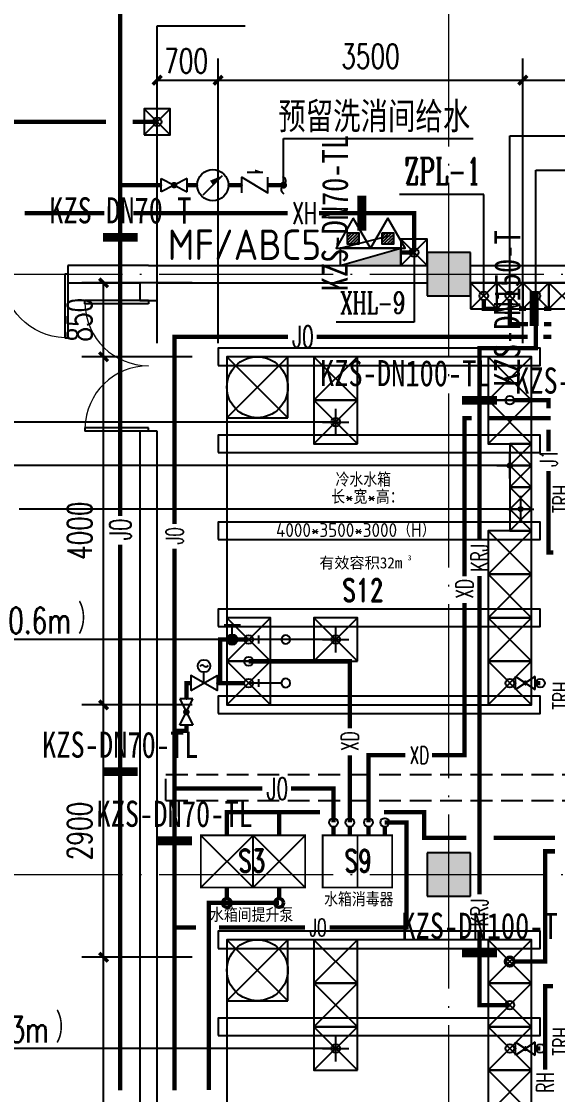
# Model space of a CAD drawing. Extents: x 1475400 to 1714963, y -629303 to -315532.
# Drawn here: x 1549449 to 1555606, y -396341 to -384009 of the extents above; entities that cross this region are included whole.
import ezdxf
from ezdxf.enums import TextEntityAlignment as Align

# ---------------------------------------------------------------- set-up
doc = ezdxf.new("R2010")
doc.units = 0
doc.header["$LTSCALE"] = 1000
doc.linetypes.add('__DASH', pattern=[0.35, 0.25, -0.1])
doc.linetypes.add('DOTE', pattern=[2.42, 2, -0.2, 0.02, -0.2])
for name, color, linetype in [('A-ANNO-IDEN-TEXT', 3, 'Continuous'), ('COLUMN', 255, 'Continuous'), ('DIM_太阳能热给水', 7, 'Continuous'), ('DIM_空气源热给水', 7, 'Continuous'), ('DOOR_FIRE', 4, 'Continuous'), ('EQUIP_市政自来水', 7, 'Continuous'), ('EVALVE_市政自来水', 7, 'Continuous'), ('P-ANNO-DIMS', 4, 'Continuous'), ('P-ANNO-IDEN', 3, 'Continuous'), ('P-ANNO-TXT', 211, 'Continuous'), ('P-DASH', 8, 'Continuous'), ('P-DOMW-IDEN', 61, 'Continuous'), ('P-DOMW-PIPE', 3, 'Continuous'), ('P-DOMW-VPIP', 3, 'Continuous'), ('P-FIRE-EQPM', 1, 'Continuous'), ('P-FIRE-IDEN', 1, 'Continuous'), ('P-HOWS-RIDE', 231, 'Continuous'), ('P-PROT-FIRH', 1, 'Continuous'), ('P-PROT-IDEN', 7, 'Continuous'), ('P-PROT-PIPE', 1, 'Continuous'), ('P-PROT-VPIP', 1, 'Continuous'), ('P-SPRN-IDEN', 4, 'Continuous'), ('P-SPRN-PIPE', 6, 'Continuous'), ('P-SPRN-VPIP', 161, 'Continuous'), ('P-WAST-VALV', 11, 'Continuous'), ('P-WAST-VPIP', 11, 'Continuous'), ('P-WTAN', 7, 'Continuous'), ('PIPE-太阳能热给水', 4, 'Continuous'), ('PIPE-市政自来水', 87, 'Continuous'), ('PIPE-消毒', 7, 'Continuous'), ('PIPE-空气源热给水', 133, 'Continuous'), ('PUB_HATCH', 8, 'Continuous'), ('TEXT_太阳能热回水', 7, 'Continuous'), ('TEXT_市政自来水', 7, 'Continuous'), ('TEXT_消毒', 7, 'Continuous'), ('TEXT_空气源热给水', 7, 'Continuous'), ('VALVE_市政自来水', 7, 'Continuous'), ('VPIPE-太阳能热给水', 7, 'Continuous'), ('VPIPE-市政自来水', 7, 'Continuous'), ('VPIPE-空气源热给水', 7, 'Continuous'), ('W-DIM', 4, 'Continuous'), ('WALL', 2, 'Continuous'), ('WP_P_LG', 2, 'Continuous'), ('建筑底图', 7, 'Continuous'), ('抗震支吊架', 2, 'Continuous')]:
    doc.layers.add(name, color=color, linetype=linetype)
for name, color, linetype, lineweight in [('DOTE', 8, 'DOTE', 9), ('P-HOWS-PIPE', 5, 'Continuous', 50), ('P-HOWS-RPIP', 6, 'Continuous', 50), ('P-WAST-PIPE', 11, 'Continuous', 50)]:
    doc.layers.add(name, color=color, linetype=linetype, lineweight=lineweight)
doc.layers.add('定位矩形', color=6, linetype='Continuous', plot=False)
doc.styles.add('_TCH_DIM', font='SIMPLEX', dxfattribs={"bigfont": 'GBCBIG'})
doc.styles.add('_TWT_PIPETEXT', font='SIMPLEX', dxfattribs={"width": 0.8, "height": 2.5, "bigfont": 'HZTXT'})
doc.styles.add('_TWT_SERIAL', font='COMPLEX', dxfattribs={"width": 0.8, "height": 3, "bigfont": 'HZTXT'})
doc.styles.add('A_DIM_T3', font='SIMPLEX', dxfattribs={"width": 0.7, "bigfont": 'HZ'})
doc.styles.add('HT', font='')
doc.styles.add('HZ(TK)', font='geniso.shx', dxfattribs={"width": 0.9, "bigfont": 'hztxt.shx'})
doc.styles.add('hz2', font='romand', dxfattribs={"width": 0.7, "bigfont": 'hztxt'})
doc.styles.add('kzcad', font='', dxfattribs={"width": 0.8})
doc.styles.get("Standard").update_dxf_attribs({"font": 'geniso.shx', "bigfont": 'hztxt.shx'})
doc.styles.add('黑体', font='')
doc.styles.get('HT').set_extended_font_data('SimHei')
doc.styles.get('kzcad').set_extended_font_data('SimSun')
doc.styles.get('黑体').set_extended_font_data('SimHei')
doc.dimstyles.new('_TWT_ARCH&&100', dxfattribs={"dimtxt": 280, "dimasz": 100, "dimexe": 250, "dimexo": 300, "dimgap": 135, "dimtad": 1, "dimdec": 0, "dimzin": 0, "dimdsep": 46, "dimtxsty": 'A_DIM_T3', "dimblk": 'ARCHTICK', "dimcen": 0.09, "dimclrt": 7, "dimazin": 2, "dimtfac": 1, "dimtdec": 0, "dimtix": 1, "dimtmove": 2, "dimatfit": 3, "dimfxl": 1, "dimtolj": 1, "dimtzin": 0, "dimarcsym": 0})

# ---------------------------------------------------------------- blocks, each defined once
blk = doc.blocks.new('$DorLib2D$00000002')
for p, q in [((-0.5, 0), (-0.5, 0.4875)), ((-0.475, 0.4875), (-0.5, 0.4875)), ((-0.475, 0), (-0.475, 0.4875)), ((0.475, 0), (0.475, 0.4875)), ((0.475, 0.4875), (0.5, 0.4875)), ((0.5, 0), (0.5, 0.4875)), ((-0.5, 0), (-0.475, 0)), ((0.5, 0), (0.475, 0))]:
    blk.add_line(p, q)
at = {"lineweight": 13}
for centre, start, end in [((-0.4875, 0), 0, 88.53072), ((0.4875, 0), 91.46928, 180)]:
    blk.add_arc(centre, 0.4875, start, end, dxfattribs=at)
blk = doc.blocks.new('sadsdfc')
at = {"layer": 'PUB_HATCH'}
for points in [[(893013.1, -304964.6), (893013.1, -304464.6), (892513.1, -304464.6), (892513.1, -304964.6)], [(893013.1, -311864.6), (893013.1, -311364.6), (892513.1, -311364.6), (892513.1, -311864.6)]]:
    blk.add_hatch(color=256, dxfattribs=at).paths.add_polyline_path(points)
at = {"layer": 'COLUMN'}
for p, q in [((893013.1, -304464.6), (892513.1, -304464.6)), ((892513.1, -304464.6), (892513.1, -304964.6)), ((893013.1, -304964.6), (893013.1, -304464.6)), ((892513.1, -304964.6), (893013.1, -304964.6)), ((893013.1, -311364.6), (892513.1, -311364.6)), ((892513.1, -311364.6), (892513.1, -311864.6)), ((893013.1, -311864.6), (893013.1, -311364.6)), ((892513.1, -311864.6), (893013.1, -311864.6))]:
    blk.add_line(p, q, dxfattribs=at)
at = {"layer": 'DOTE'}
for p, q in [((892763.1, -322606.2), (892763.1, -276588.1)), ((857973.7, -304714.6), (908177.1, -304714.6)), ((857973.7, -311614.6), (908177.1, -311614.6))]:
    blk.add_line(p, q, dxfattribs=at)
at = {"layer": 'WALL'}
for p, q in [((889313.1, -304614.6), (888387.8, -304614.6)), ((888387.8, -304614.6), (888387.8, -304814.6)), ((889313.1, -304614.6), (892513.1, -304614.6)), ((893013.1, -304614.6), (897563.1, -304614.6)), ((888387.8, -304814.6), (889213.1, -304814.6)), ((889213.1, -304814.6), (889213.1, -305017.9)), ((889413.1, -304814.6), (892513.1, -304814.6)), ((889413.1, -305017.9), (889413.1, -304814.6)), ((893013.1, -304814.6), (897663.1, -304814.6)), ((889213.1, -305017.9), (889413.1, -305017.9)), ((889413.1, -306517.9), (889213.1, -306517.9)), ((889213.1, -306517.9), (889213.1, -318414.6)), ((889413.1, -318414.6), (889413.1, -306517.9))]:
    blk.add_line(p, q, dxfattribs=at)
at = {"layer": 'DOOR_FIRE', "yscale": 1500, "zscale": 200}
for p, xscale, rotation in [((887637.8, -304714.6), -1500, 180), ((889313.1, -305767.9), 1500, 90)]:
    blk.add_blockref('$DorLib2D$00000002', p, dxfattribs=dict(at, xscale=xscale, rotation=rotation))
blk = doc.blocks.new('sdfdsv')
for p, q in [((1043359, -393487), (1043359, -393862)), ((1043314, -393746), (1043404, -393746))]:
    blk.add_line(p, q)
blk.add_circle((1043359, -393436), 50.8)
blk = doc.blocks.new('$TWTSYS$00000508')
for p, q in [((-0.5, 0.5), (0.324, 1.224)), ((-0.5, 0.5), (-0.5, -0.5)), ((-0.5, -0.5), (0.5, 0.5)), ((0.5, 0.5), (-0.5, 0.5)), ((0.5, -0.5), (0.5, 0.5)), ((-0.5, -0.5), (0.5, -0.5))]:
    blk.add_line(p, q)
blk.add_solid([(0.5, -0.5), (0.5, 0.5), (-0.5, -0.5)])
blk = doc.blocks.new('$VALVE$00000333')
for p, q in [((125, 62.5), (-125, -62.5)), ((-125, 62.5), (125, -62.5)), ((-125, -62.5), (-125, 62.5)), ((125, -62.5), (125, 62.5))]:
    blk.add_line(p, q)
at = {"const_width": 31.25}
blk.add_lwpolyline([(-15.625, 0, 1), (15.625, 0, 1)], format="xyb", close=True, dxfattribs=at)
for p in [(-125, 0), (125, 0)]:
    blk.add_point(p)
blk = doc.blocks.new('_ArchTick')
at = {"color": 0, "linetype": 'ByBlock', "const_width": 0.4}
blk.add_lwpolyline([(-0.5, -0.5), (0.5, 0.5)], dxfattribs=at)
blk = doc.blocks.new('*D352')
at = {"layer": 'Defpoints', "color": 0, "transparency": 16777216}
for p in [(1551708, -384684), (1551008, -388006), (1551708, -388006)]:
    blk.add_point(p, dxfattribs=at)
at = {"layer": 'P-ANNO-DIMS', "color": 0, "lineweight": -2, "transparency": 16777216}
for p, q in [((1551008, -387706), (1551008, -384434)), ((1551708, -387706), (1551708, -384434)), ((1551008, -384684), (1551708, -384684))]:
    blk.add_line(p, q, dxfattribs=at)
at = {"layer": 'P-ANNO-DIMS', "color": 0, "lineweight": -2, "transparency": 16777216, "xscale": 100, "yscale": 100, "zscale": 100, "rotation": 180}
blk.add_blockref('_ArchTick', (1551008, -384684), dxfattribs=at)
at = {"layer": 'P-ANNO-DIMS', "color": 0, "lineweight": -2, "transparency": 16777216, "xscale": 100, "yscale": 100, "zscale": 100}
blk.add_blockref('_ArchTick', (1551708, -384684), dxfattribs=at)
at = {"layer": 'P-ANNO-DIMS', "color": 7, "transparency": 16777216, "insert": (1551340, -384462), "char_height": 280, "attachment_point": 5, "style": 'A_DIM_T3'}
blk.add_mtext('\\A1;700', dxfattribs=at)
blk = doc.blocks.new('*D353')
at = {"layer": 'Defpoints', "color": 0, "transparency": 16777216}
for p in [(1555208, -384684), (1551708, -388006), (1555208, -388006)]:
    blk.add_point(p, dxfattribs=at)
at = {"layer": 'P-ANNO-DIMS', "color": 0, "lineweight": -2, "transparency": 16777216}
for p, q in [((1551708, -387706), (1551708, -384434)), ((1555208, -387706), (1555208, -384434)), ((1551708, -384684), (1555208, -384684))]:
    blk.add_line(p, q, dxfattribs=at)
at = {"layer": 'P-ANNO-DIMS', "color": 0, "lineweight": -2, "transparency": 16777216, "xscale": 100, "yscale": 100, "zscale": 100, "rotation": 180}
blk.add_blockref('_ArchTick', (1551708, -384684), dxfattribs=at)
at = {"layer": 'P-ANNO-DIMS', "color": 0, "lineweight": -2, "transparency": 16777216, "xscale": 100, "yscale": 100, "zscale": 100}
blk.add_blockref('_ArchTick', (1555208, -384684), dxfattribs=at)
at = {"layer": 'P-ANNO-DIMS', "color": 7, "transparency": 16777216, "insert": (1553458, -384409), "char_height": 280, "attachment_point": 5, "style": 'A_DIM_T3'}
blk.add_mtext('\\A1;3500', dxfattribs=at)
blk = doc.blocks.new('*D354')
at = {"layer": 'Defpoints', "color": 0, "transparency": 16777216}
for p in [(1557158, -384684), (1555208, -388006), (1557158, -388006)]:
    blk.add_point(p, dxfattribs=at)
at = {"layer": 'P-ANNO-DIMS', "color": 0, "lineweight": -2, "transparency": 16777216}
for p, q in [((1555208, -387706), (1555208, -384434)), ((1557158, -387706), (1557158, -384434)), ((1555208, -384684), (1557158, -384684))]:
    blk.add_line(p, q, dxfattribs=at)
at = {"layer": 'P-ANNO-DIMS', "color": 0, "lineweight": -2, "transparency": 16777216, "xscale": 100, "yscale": 100, "zscale": 100, "rotation": 180}
blk.add_blockref('_ArchTick', (1555208, -384684), dxfattribs=at)
at = {"layer": 'P-ANNO-DIMS', "color": 0, "lineweight": -2, "transparency": 16777216, "xscale": 100, "yscale": 100, "zscale": 100}
blk.add_blockref('_ArchTick', (1557158, -384684), dxfattribs=at)
at = {"layer": 'P-ANNO-DIMS', "color": 7, "transparency": 16777216, "insert": (1556183, -384409), "char_height": 280, "attachment_point": 5, "style": 'A_DIM_T3'}
blk.add_mtext('\\A1;1950', dxfattribs=at)
blk = doc.blocks.new('*D357')
at = {"layer": 'Defpoints', "color": 0, "transparency": 16777216}
for p in [(1550392, -387012), (1551708, -387012), (1551708, -387862)]:
    blk.add_point(p, dxfattribs=at)
at = {"layer": 'P-ANNO-DIMS', "color": 0, "lineweight": -2, "transparency": 16777216}
for p, q in [((1551408, -387012), (1550142, -387012)), ((1550392, -387862), (1550392, -387012)), ((1551408, -387862), (1550142, -387862))]:
    blk.add_line(p, q, dxfattribs=at)
at = {"layer": 'P-ANNO-DIMS', "color": 0, "lineweight": -2, "transparency": 16777216, "xscale": 100, "yscale": 100, "zscale": 100}
for p, rotation in [((1550392, -387012), 90), ((1550392, -387862), 270)]:
    blk.add_blockref('_ArchTick', p, dxfattribs=dict(at, rotation=rotation))
at = {"layer": 'P-ANNO-DIMS', "color": 7, "transparency": 16777216, "insert": (1550117, -387437), "char_height": 280, "attachment_point": 5, "rotation": 90, "style": 'A_DIM_T3'}
blk.add_mtext('\\A1;850', dxfattribs=at)
blk = doc.blocks.new('*D358')
at = {"layer": 'Defpoints', "color": 0, "transparency": 16777216}
for p in [(1550392, -387862), (1551708, -387862), (1551708, -391862)]:
    blk.add_point(p, dxfattribs=at)
at = {"layer": 'P-ANNO-DIMS', "color": 0, "lineweight": -2, "transparency": 16777216}
for p, q in [((1551408, -387862), (1550142, -387862)), ((1550392, -391862), (1550392, -387862)), ((1551408, -391862), (1550142, -391862))]:
    blk.add_line(p, q, dxfattribs=at)
at = {"layer": 'P-ANNO-DIMS', "color": 0, "lineweight": -2, "transparency": 16777216, "xscale": 100, "yscale": 100, "zscale": 100}
for p, rotation in [((1550392, -387862), 90), ((1550392, -391862), 270)]:
    blk.add_blockref('_ArchTick', p, dxfattribs=dict(at, rotation=rotation))
at = {"layer": 'P-ANNO-DIMS', "color": 7, "transparency": 16777216, "insert": (1550117, -389862), "char_height": 280, "attachment_point": 5, "rotation": 90, "style": 'A_DIM_T3'}
blk.add_mtext('\\A1;4000', dxfattribs=at)
blk = doc.blocks.new('*D359')
at = {"layer": 'Defpoints', "color": 0, "transparency": 16777216}
for p in [(1550392, -391862), (1551708, -391862), (1551708, -394762)]:
    blk.add_point(p, dxfattribs=at)
at = {"layer": 'P-ANNO-DIMS', "color": 0, "lineweight": -2, "transparency": 16777216}
for p, q in [((1551408, -391862), (1550142, -391862)), ((1550392, -394762), (1550392, -391862)), ((1551408, -394762), (1550142, -394762))]:
    blk.add_line(p, q, dxfattribs=at)
at = {"layer": 'P-ANNO-DIMS', "color": 0, "lineweight": -2, "transparency": 16777216, "xscale": 100, "yscale": 100, "zscale": 100}
for p, rotation in [((1550392, -391862), 90), ((1550392, -394762), 270)]:
    blk.add_blockref('_ArchTick', p, dxfattribs=dict(at, rotation=rotation))
at = {"layer": 'P-ANNO-DIMS', "color": 7, "transparency": 16777216, "insert": (1550117, -393312), "char_height": 280, "attachment_point": 5, "rotation": 90, "style": 'A_DIM_T3'}
blk.add_mtext('\\A1;2900', dxfattribs=at)
blk = doc.blocks.new('*D360')
at = {"layer": 'Defpoints', "color": 0, "transparency": 16777216}
for p in [(1550392, -394762), (1551708, -394762), (1551708, -398762)]:
    blk.add_point(p, dxfattribs=at)
at = {"layer": 'P-ANNO-DIMS', "color": 0, "lineweight": -2, "transparency": 16777216}
for p, q in [((1551408, -394762), (1550142, -394762)), ((1550392, -398762), (1550392, -394762)), ((1551408, -398762), (1550142, -398762))]:
    blk.add_line(p, q, dxfattribs=at)
at = {"layer": 'P-ANNO-DIMS', "color": 0, "lineweight": -2, "transparency": 16777216, "xscale": 100, "yscale": 100, "zscale": 100}
for p, rotation in [((1550392, -394762), 90), ((1550392, -398762), 270)]:
    blk.add_blockref('_ArchTick', p, dxfattribs=dict(at, rotation=rotation))
at = {"layer": 'P-ANNO-DIMS', "color": 7, "transparency": 16777216, "insert": (1550117, -396762), "char_height": 280, "attachment_point": 5, "rotation": 90, "style": 'A_DIM_T3'}
blk.add_mtext('\\A1;4000', dxfattribs=at)
blk = doc.blocks.new('$VALVE$00000742')
blk.add_line((-93, -93), (93, 93))
blk.add_lwpolyline([(93, 93, 0, 50, 0), (-13, 22, 50, 50, 0)], format="xyseb")
blk.add_circle((0, 0), 150)
for p in [(-150, 0), (150, 0)]:
    blk.add_point(p)
blk = doc.blocks.new('$VALVE$00000315')
blk.add_line((-75, 125), (75, 125))
blk.add_lwpolyline([(-125, -75), (-125, 75), (125, -75), (125, 75)])
for p in [(-125, 0), (125, 0)]:
    blk.add_point(p)
blk.add_solid([(0, 125), (0, 150), (75, 125)])
blk = doc.blocks.new('$TwtSys$00000132')
at = {"elevation": 0}
blk.add_lwpolyline([(7, -101, -0.575183), (0, 0, 0.604745), (-11, 101, 16.924828)], format="xyb", dxfattribs=at)
blk = doc.blocks.new('$EVALVE$00000021')
blk.add_line((0, 0), (0, 104))
blk.add_lwpolyline([(-125, -72), (125, 72), (125, -72), (-125, 72)], close=True)
blk.add_circle((0, 164), 60.1)
blk.add_spline([(-37, 162), (-17, 174), (3, 163), (21, 155), (42, 167)], degree=3)
for p in [(-125, 0), (125, 0)]:
    blk.add_point(p)
blk = doc.blocks.new('$VALVE$00000497')
for p, q in [((78, 138), (-78, 138)), ((0, 50), (0, 138))]:
    blk.add_line(p, q)
at = {"const_width": 49.6}
blk.add_lwpolyline([(25, 0, 1), (-25, 0, 1)], format="xyb", close=True, dxfattribs=at)
blk.add_circle((0, 0), 50)
blk = doc.blocks.new('$TwtSys$00000546')
h = blk.add_hatch()
h.set_pattern_fill('ANSI31', color=256, scale=200, style=0)
h.set_pattern_definition([(45, (-38543.802, -6670.83), (-17.67767, 17.67767), [])])
h.paths.add_polyline_path([(-65, 174), (65, 174), (65, 44), (-65, 44)])
for points in [[(0, 344), (-198, 0), (198, 0)], [(-65, 174), (65, 174), (65, 44), (-65, 44)]]:
    blk.add_lwpolyline(points, close=True)

msp = doc.modelspace()

# ---------------------------------------------------------------- hatches: boundary and pattern name
at = {"layer": 'P-DOMW-PIPE'}
for points in [[(1555504.3, -388362.2), (1555504.3, -388337.2), (1555529.3, -388337.2)], [(1555504.3, -388362.2), (1555529.3, -388362.2), (1555529.3, -388337.2)], [(1555504.3, -390112.2), (1555504.3, -390137.2), (1555479.3, -390137.2)], [(1555504.3, -390112.2), (1555479.3, -390112.2), (1555479.3, -390137.2)]]:
    msp.add_hatch(color=256, dxfattribs=at).paths.add_polyline_path(points)
at = {"layer": 'P-HOWS-PIPE'}
for points in [[(1551808.3, -393097.3), (1551783.3, -393097.3), (1551783.3, -393072.3)], [(1551808.3, -393097.3), (1551808.3, -393072.3), (1551783.3, -393072.3)], [(1554075.6, -393097.3), (1554100.6, -393097.3), (1554100.6, -393072.3)], [(1554075.6, -393097.3), (1554075.6, -393072.3), (1554100.6, -393072.3)], [(1554075.6, -393390.4), (1554075.6, -393415.4), (1554050.6, -393415.4)], [(1554075.6, -393390.4), (1554050.6, -393390.4), (1554050.6, -393415.4)], [(1555464.2, -393545.8), (1555439.2, -393545.8), (1555439.2, -393520.8)], [(1555464.2, -393545.8), (1555464.2, -393520.8), (1555439.2, -393520.8)], [(1551601.4, -394139.2), (1551576.4, -394139.2), (1551576.4, -394114.2)], [(1551601.4, -394139.2), (1551601.4, -394114.2), (1551576.4, -394114.2)], [(1555464.2, -394812.2), (1555464.2, -394837.2), (1555489.2, -394837.2)], [(1555464.2, -394812.2), (1555489.2, -394812.2), (1555489.2, -394837.2)]]:
    msp.add_hatch(color=256, dxfattribs=at).paths.add_polyline_path(points)
at = {"layer": 'P-HOWS-RPIP'}
for points in [[(1555464.2, -395093.8), (1555439.2, -395093.8), (1555439.2, -395068.8)], [(1555464.2, -395093.8), (1555464.2, -395068.8), (1555439.2, -395068.8)]]:
    msp.add_hatch(color=256, dxfattribs=at).paths.add_polyline_path(points)
at = {"layer": 'P-PROT-PIPE'}
for points in [[(1553958.3, -386212.2), (1553983.3, -386212.2), (1553983.3, -386187.2)], [(1553958.3, -386212.2), (1553958.3, -386187.2), (1553983.3, -386187.2)]]:
    msp.add_hatch(color=256, dxfattribs=at).paths.add_polyline_path(points)
at = {"layer": 'P-SPRN-PIPE'}
for points in [[(1554758.3, -387312.2), (1554733.3, -387312.2), (1554733.3, -387337.2)], [(1554758.3, -387312.2), (1554758.3, -387337.2), (1554733.3, -387337.2)]]:
    msp.add_hatch(color=256, dxfattribs=at).paths.add_polyline_path(points)
at = {"layer": 'PIPE-太阳能热给水'}
for points in [[(1555058.3, -387488.6), (1555033.3, -387488.6), (1555033.3, -387513.6)], [(1555058.3, -387488.6), (1555058.3, -387513.6), (1555033.3, -387513.6)]]:
    msp.add_hatch(color=256, dxfattribs=at).paths.add_polyline_path(points)
at = {"layer": 'PIPE-市政自来水'}
for points in [[(1551208.3, -387632.4), (1551183.3, -387632.4), (1551183.3, -387607.4)], [(1551208.3, -387632.4), (1551208.3, -387607.4), (1551183.3, -387607.4)], [(1551730.2, -391112.2), (1551730.2, -391087.2), (1551705.2, -391087.2)], [(1551730.2, -391112.2), (1551705.2, -391112.2), (1551705.2, -391087.2)], [(1551342.8, -391612.2), (1551317.8, -391612.2), (1551317.8, -391587.2)], [(1551342.8, -391612.2), (1551342.8, -391587.2), (1551317.8, -391587.2)], [(1551342.8, -392159.8), (1551367.8, -392159.8), (1551367.8, -392184.8)], [(1551342.8, -392159.8), (1551342.8, -392184.8), (1551367.8, -392184.8)], [(1553033.4, -392825), (1553058.4, -392825), (1553058.4, -392800)], [(1553033.4, -392825), (1553033.4, -392800), (1553058.4, -392800)], [(1553870, -393212.9), (1553870, -393187.9), (1553895, -393187.9)], [(1553870, -393212.9), (1553895, -393212.9), (1553895, -393187.9)], [(1553870, -394421.5), (1553895, -394421.5), (1553895, -394446.5)], [(1553870, -394421.5), (1553870, -394446.5), (1553895, -394446.5)]]:
    msp.add_hatch(color=256, dxfattribs=at).paths.add_polyline_path(points)
at = {"layer": 'PIPE-消毒'}
for points in [[(1554538.5, -388567.2), (1554513.5, -388567.2), (1554513.5, -388542.2)], [(1554538.5, -388567.2), (1554538.5, -388542.2), (1554513.5, -388542.2)], [(1553221.2, -391362.2), (1553246.2, -391362.2), (1553246.2, -391337.2)], [(1553221.2, -391362.2), (1553221.2, -391337.2), (1553246.2, -391337.2)], [(1553433.4, -392441.1), (1553408.4, -392441.1), (1553408.4, -392416.1)], [(1553433.4, -392441.1), (1553433.4, -392416.1), (1553408.4, -392416.1)], [(1554538.5, -392441.1), (1554538.5, -392466.1), (1554563.5, -392466.1)], [(1554538.5, -392441.1), (1554563.5, -392441.1), (1554563.5, -392466.1)]]:
    msp.add_hatch(color=256, dxfattribs=at).paths.add_polyline_path(points)
at = {"layer": 'PIPE-空气源热给水'}
for points in [[(1554710.6, -387762.2), (1554710.6, -387737.2), (1554685.6, -387737.2)], [(1554710.6, -387762.2), (1554685.6, -387762.2), (1554685.6, -387737.2)], [(1555358.3, -387762.2), (1555383.3, -387762.2), (1555383.3, -387787.2)], [(1555358.3, -387762.2), (1555358.3, -387787.2), (1555383.3, -387787.2)], [(1554710.6, -395312.2), (1554685.6, -395312.2), (1554685.6, -395337.2)], [(1554710.6, -395312.2), (1554710.6, -395337.2), (1554685.6, -395337.2)]]:
    msp.add_hatch(color=256, dxfattribs=at).paths.add_polyline_path(points)

# ---------------------------------------------------------------- linework, layer by layer
at = {"color": 4, "linetype": '__DASH'}
for p, q in [((1551108.3, -392662.2), (1555917.2, -392662.2)), ((1551108.3, -392962.2), (1551108.3, -392662.2)), ((1551108.3, -392962.2), (1555908.3, -392962.2))]:
    msp.add_line(p, q, dxfattribs=at)
at = {"layer": 'A-ANNO-IDEN-TEXT', "color": 3}
for p, q in [((1553058.3, -388762.2), (1553058.3, -388462.2)), ((1549834.9, -388612.2), (1544404.5, -388612.2)), ((1553058.3, -388612.2), (1549834.9, -388612.2)), ((1552908.3, -388612.2), (1553208.3, -388612.2)), ((1555058.4, -389262.2), (1555058.4, -388962.2)), ((1549885.3, -389112.2), (1547070.2, -389112.2)), ((1555058.4, -389112.2), (1549885.3, -389112.2)), ((1554908.4, -389112.2), (1555208.4, -389112.2)), ((1555183.6, -389762.2), (1555183.6, -389462.2)), ((1555183.6, -389612.2), (1549420.9, -389612.2)), ((1555033.6, -389612.2), (1555333.6, -389612.2)), ((1553058.3, -391262.2), (1553058.3, -390962.2)), ((1549796.6, -391112.2), (1548242.6, -391112.2)), ((1553058.3, -391112.2), (1549796.6, -391112.2)), ((1552908.3, -391112.2), (1553208.3, -391112.2)), ((1553058.3, -395962.2), (1553058.3, -395662.2)), ((1550151.7, -395812.2), (1547987.5, -395812.2)), ((1553058.3, -395812.2), (1550151.7, -395812.2)), ((1552908.3, -395812.2), (1553208.3, -395812.2))]:
    msp.add_line(p, q, dxfattribs=at)
at = {"layer": 'DIM_太阳能热给水'}
for p, q in [((1555058.3, -387162.2), (1555058.3, -385324.8)), ((1555058.3, -385324.8), (1556910.9, -385324.8))]:
    msp.add_line(p, q, dxfattribs=at)
at = {"layer": 'DIM_空气源热给水'}
for p, q in [((1555358.3, -387162.2), (1555358.3, -385717.1)), ((1555358.3, -385717.1), (1556910.9, -385717.1))]:
    msp.add_line(p, q, dxfattribs=at)
at = {"layer": 'P-ANNO-IDEN'}
for p, q in [((1552459.7, -385889.9), (1552459.7, -385352.3)), ((1552459.7, -385352.3), (1554638.9, -385352.3))]:
    msp.add_line(p, q, dxfattribs=at)
at = {"layer": 'P-ANNO-IDEN', "const_width": 40}
msp.add_lwpolyline([(1552459.7, -385909.9, 1), (1552459.7, -385869.9, 1)], format="xyb", close=True, dxfattribs=at)
at = {"layer": 'P-DASH'}
for points in [[(1551708.3, -387962.2), (1555408.3, -387962.2), (1555408.3, -387762.2), (1551708.3, -387762.2)], [(1551708.3, -388962.2), (1555408.3, -388962.2), (1555408.3, -388762.2), (1551708.3, -388762.2)], [(1551708.3, -389962.2), (1555408.3, -389962.2), (1555408.3, -389762.2), (1551708.3, -389762.2)], [(1551708.3, -390962.2), (1555408.3, -390962.2), (1555408.3, -390762.2), (1551708.3, -390762.2)], [(1551708.3, -391962.2), (1555408.3, -391962.2), (1555408.3, -391762.2), (1551708.3, -391762.2)], [(1551708.3, -394662.2), (1555408.3, -394662.2), (1555408.3, -394462.2), (1551708.3, -394462.2)], [(1551708.3, -395662.2), (1555408.3, -395662.2), (1555408.3, -395462.2), (1551708.3, -395462.2)]]:
    msp.add_lwpolyline(points, close=True, dxfattribs=at)
at = {"layer": 'P-DOMW-PIPE', "const_width": 50}
for points in [[(1555108.3, -388362.2), (1555504.3, -388362.2)], [(1555504.3, -388362.2), (1555504.3, -388454.5)], [(1555504.3, -388699.7), (1555504.3, -388948.5)], [(1555504.3, -389176.5), (1555504.3, -390112.2)], [(1555504.3, -390112.2), (1555560, -390112.2)]]:
    msp.add_lwpolyline(points, dxfattribs=at)
at = {"layer": 'P-DOMW-VPIP'}
msp.add_circle((1555058.3, -388362.2), 50, dxfattribs=at)
at = {"layer": 'P-DOMW-VPIP', "color": 0}
for centre, radius in [((1553058.3, -388612.2), 50), ((1555058.4, -389112.2), 25), ((1555183.6, -389612.2), 25), ((1553058.3, -391112.2), 50), ((1553058.3, -395812.2), 50)]:
    msp.add_circle(centre, radius, dxfattribs=at)
at = {"layer": 'P-HOWS-PIPE', "const_width": 50}
for points in [[(1551808.3, -393362.1), (1551808.3, -393097.3)], [(1552876.6, -393097.3), (1551808.3, -393097.3)], [(1552408.3, -393362.1), (1552408.3, -393097.3)], [(1554075.6, -393097.3), (1553612.8, -393097.3)], [(1554075.6, -393390.4), (1554075.6, -393097.3)], [(1554075.6, -393390.4), (1554558.3, -393390.4)], [(1554873.5, -393390.4), (1555575.4, -393390.4)], [(1555464.2, -394812.2), (1555464.2, -393545.8)], [(1555464.2, -393545.8), (1555575.4, -393545.8)], [(1551808.3, -393962.1), (1551808.3, -394089.2)], [(1552408.3, -393962.1), (1552408.3, -394089.2)], [(1551601.4, -396288.4), (1551601.4, -394139.2)], [(1552408.3, -394139.2), (1551601.4, -394139.2)], [(1555108.3, -394812.2), (1555464.2, -394812.2)]]:
    msp.add_lwpolyline(points, dxfattribs=at)
at = {"layer": 'P-HOWS-PIPE'}
for centre in [(1551808.3, -394139.2), (1552408.3, -394139.2), (1555058.3, -394812.2)]:
    msp.add_circle(centre, 50, dxfattribs=at)
at = {"layer": 'P-HOWS-RPIP', "const_width": 50}
for points in [[(1555464.2, -396056.3), (1555464.2, -395093.8)], [(1555553.9, -395093.8), (1555464.2, -395093.8)]]:
    msp.add_lwpolyline(points, dxfattribs=at)
at = {"layer": 'P-PROT-IDEN', "linetype": 'ByBlock'}
for p, q in [((1551008.3, -385162.2, -3800), (1551008.3, -384058.7, -3800)), ((1551008.3, -384058.7, -3800), (1552017.8, -384058.7, -3800)), ((1553958.3, -386662.2, -3000), (1553958.3, -387465.9, -3000)), ((1553958.3, -387465.9, -3000), (1553061.8, -387465.9, -3000))]:
    msp.add_line(p, q, dxfattribs=at)
at = {"layer": 'P-PROT-PIPE', "const_width": 50}
for points in [[(1550419.5, -385162.2), (1546908.3, -385162.2)], [(1551008.3, -385162.2), (1550726.2, -385162.2)], [(1550398.7, -386212.2), (1549485.3, -386212.2)], [(1552505.8, -386212.2), (1550733.1, -386212.2)], [(1553958.3, -386212.2), (1552864.8, -386212.2)], [(1553958.3, -386662.2), (1553958.3, -386212.2)], [(1553958.3, -386662.2), (1553808.3, -386662.2)]]:
    msp.add_lwpolyline(points, dxfattribs=at)
at = {"layer": 'P-PROT-VPIP'}
for centre in [(1551008.3, -385162.2), (1553958.3, -386662.2)]:
    msp.add_circle(centre, 50, dxfattribs=at)
at = {"layer": 'P-SPRN-IDEN'}
for p, q in [((1554758.3, -385997.8), (1553792.2, -385997.8)), ((1554758.3, -387162.2), (1554758.3, -385997.8))]:
    msp.add_line(p, q, dxfattribs=at)
at = {"layer": 'P-SPRN-PIPE', "const_width": 50}
for points in [[(1554758.3, -387212.2), (1554758.3, -387312.2)], [(1554758.3, -387312.2), (1554940, -387312.2)], [(1555162.1, -387312.2), (1555243.5, -387312.2)], [(1555450.8, -387312.2), (1555533.3, -387312.2)]]:
    msp.add_lwpolyline(points, dxfattribs=at)
at = {"layer": 'P-SPRN-VPIP'}
msp.add_circle((1554758.3, -387162.2), 50, dxfattribs=at)
at = {"layer": 'P-WAST-PIPE', "const_width": 50}
for points in [[(1555108.3, -391612.2), (1555124.1, -391612.2)], [(1555349.1, -391612.2), (1555408.7, -391612.2)], [(1555108.3, -395812.2), (1555124.1, -395812.2)], [(1555349.1, -395812.2), (1555408.7, -395812.2)]]:
    msp.add_lwpolyline(points, dxfattribs=at)
at = {"layer": 'P-WAST-VPIP'}
for centre in [(1555058.3, -391612.2), (1555408.7, -391612.2), (1555058.3, -395812.2), (1555408.7, -395812.2)]:
    msp.add_circle(centre, 50, dxfattribs=at)
at = {"layer": 'P-WTAN'}
for points in [[(1551808.3, -387862.2), (1551808.3, -391862.2), (1555308.3, -391862.2), (1555308.3, -387862.2)], [(1551808.3, -394562.2), (1551808.3, -399562.2), (1555308.3, -399562.2), (1555308.3, -394562.2)]]:
    msp.add_lwpolyline(points, close=True, dxfattribs=at)
for centre in [(1552158.3, -388212.2), (1552158.3, -394912.2)]:
    msp.add_circle(centre, 350, dxfattribs=at)
at = {"layer": 'PIPE-太阳能热给水', "const_width": 50}
for points in [[(1555058.3, -387212.2), (1555058.3, -387488.6)], [(1555058.3, -387488.6), (1555267.5, -387488.6)], [(1555450.5, -387488.6), (1555533.3, -387488.6)]]:
    msp.add_lwpolyline(points, dxfattribs=at)
at = {"layer": 'PIPE-市政自来水', "const_width": 50}
for points in [[(1550583.4, -385889.8), (1550583.4, -383341.5)], [(1550583.4, -389692.8), (1550583.4, -385889.8)], [(1550583.4, -385889.8), (1551052.2, -385889.8)], [(1551352.2, -385889.8), (1551466.8, -385889.8)], [(1551826.8, -385889.8), (1551980.4, -385889.8)], [(1552280.4, -385889.8), (1552459.4, -385889.8)], [(1551208.3, -389785.1), (1551208.3, -387632.4)], [(1552510.3, -387632.4), (1551208.3, -387632.4)], [(1555262.7, -387632.4), (1552838.9, -387632.4)], [(1555533.3, -387632.4), (1555444.4, -387632.4)], [(1550583.4, -396291.4), (1550583.4, -390021.4)], [(1551208.3, -392159.8), (1551208.3, -390068)], [(1552058.3, -391112.2), (1551730.2, -391112.2)], [(1551730.2, -391612.2), (1551730.2, -391112.2)], [(1551342.8, -391794.6), (1551342.8, -391612.2)], [(1551395.2, -391612.2), (1551342.8, -391612.2)], [(1551730.2, -391612.2), (1551695.1, -391612.2)], [(1552008.3, -391612.2), (1551730.2, -391612.2)], [(1551208.3, -392825), (1551208.3, -392159.8)], [(1551342.8, -392159.8), (1551208.3, -392159.8)], [(1551342.8, -392159.8), (1551342.8, -392094.6)], [(1552216.6, -392825), (1551208.3, -392825)], [(1551208.3, -394421.5), (1551208.3, -392825)], [(1553033.4, -392825), (1552545.2, -392825)], [(1553033.4, -393212.9), (1553033.4, -392825)], [(1553033.4, -393262.9), (1553033.4, -393362.1)], [(1553621.2, -393212.9), (1553870, -393212.9)], [(1553621.2, -393262.9), (1553621.2, -393362.1)], [(1553870, -393212.9), (1553870, -394421.5)], [(1551208.3, -396291.4), (1551208.3, -394421.5)], [(1551452.5, -394421.5), (1551208.3, -394421.5)], [(1552706.2, -394421.5), (1551718.6, -394421.5)], [(1553870, -394421.5), (1552989.1, -394421.5)]]:
    msp.add_lwpolyline(points, dxfattribs=at)
at = {"layer": 'PIPE-消毒', "const_width": 50}
for points in [[(1554538.5, -390384), (1554538.5, -388567.2)], [(1554621.2, -388567.2), (1554538.5, -388567.2)], [(1555527.7, -388567.2), (1554808.3, -388567.2)], [(1554538.5, -392441.1), (1554538.5, -390691.2)], [(1552058.3, -391362.2), (1553221.2, -391362.2)], [(1553221.2, -392133.9), (1553221.2, -391362.2)], [(1553221.2, -393212.9), (1553221.2, -392441.2)], [(1553433.4, -393212.9), (1553433.4, -392441.1)], [(1553433.4, -392441.1), (1553857.2, -392441.1)], [(1554164.4, -392441.1), (1554538.5, -392441.1)], [(1553221.2, -393262.9), (1553221.2, -393362.1)], [(1553433.4, -393262.9), (1553433.4, -393362.1)]]:
    msp.add_lwpolyline(points, dxfattribs=at)
at = {"layer": 'PIPE-空气源热给水', "const_width": 50}
for points in [[(1555358.3, -387212.2), (1555358.3, -387762.2)], [(1555358.3, -387762.2), (1554710.6, -387762.2)], [(1554710.6, -387762.2), (1554710.6, -389963.9)], [(1554710.6, -390380.9), (1554710.6, -394040.2)], [(1554710.6, -394457.1), (1554710.6, -395312.2)], [(1555058.3, -395312.2), (1554710.6, -395312.2)]]:
    msp.add_lwpolyline(points, dxfattribs=at)
at = {"layer": 'VPIPE-太阳能热给水'}
msp.add_circle((1555058.3, -387162.2), 50, dxfattribs=at)
at = {"layer": 'VPIPE-市政自来水'}
for centre in [(1552058.3, -391112.2), (1552058.3, -391362.2), (1552058.3, -391612.2), (1553033.4, -393212.9), (1553221.2, -393212.9), (1553433.4, -393212.9), (1553621.2, -393212.9)]:
    msp.add_circle(centre, 50, dxfattribs=at)
at = {"layer": 'VPIPE-空气源热给水'}
for centre in [(1555358.3, -387162.2), (1555058.3, -395312.2)]:
    msp.add_circle(centre, 50, dxfattribs=at)
at = {"layer": 'W-DIM'}
for p, q in [((1551508.3, -393362.1), (1552108.3, -393962.1)), ((1551508.3, -393962.1), (1552108.3, -393362.1)), ((1552108.3, -393362.1), (1552708.3, -393962.1)), ((1552108.3, -393962.1), (1552708.3, -393362.1))]:
    msp.add_line(p, q, dxfattribs=at)
at = {"layer": 'W-DIM', "const_width": 20}
for points in [[(1551508.3, -393962.1), (1551508.3, -393362.1), (1552108.3, -393362.1), (1552108.3, -393962.1)], [(1552108.3, -393962.1), (1552108.3, -393362.1), (1552708.3, -393362.1), (1552708.3, -393962.1)], [(1552908.3, -393962.1), (1552908.3, -393362.1), (1553308.3, -393362.1), (1553308.3, -393962.1)], [(1553308.3, -393962.1), (1553308.3, -393362.1), (1553708.3, -393362.1), (1553708.3, -393962.1)]]:
    msp.add_lwpolyline(points, close=True, dxfattribs=at)
at = {"layer": '定位矩形', "color": 3}
for p, q in [((1550858.3, -385312.2), (1551158.3, -385012.2)), ((1550858.3, -385012.2), (1551158.3, -385312.2))]:
    msp.add_line(p, q, dxfattribs=at)
at = {"layer": '定位矩形'}
for p, q in [((1553808.3, -386812.2), (1554108.3, -386512.2)), ((1553808.3, -386512.2), (1554108.3, -386812.2)), ((1554608.3, -387312.2), (1554908.3, -387012.2)), ((1554608.3, -387012.2), (1554908.3, -387312.2)), ((1554908.3, -387312.2), (1555208.3, -387012.2)), ((1554908.3, -387012.2), (1555208.3, -387312.2)), ((1554908.3, -387312.2), (1555208.3, -387012.2)), ((1554908.3, -387012.2), (1555208.3, -387312.2)), ((1554908.3, -387312.2), (1555208.3, -387012.2)), ((1554908.3, -387012.2), (1555208.3, -387312.2)), ((1555208.3, -387312.2), (1555508.3, -387012.2)), ((1555208.3, -387012.2), (1555508.3, -387312.2)), ((1555208.3, -387312.2), (1555508.3, -387012.2)), ((1555208.3, -387012.2), (1555508.3, -387312.2)), ((1555508.3, -387312.2), (1555808.3, -387012.2)), ((1555508.3, -387012.2), (1555808.3, -387312.2)), ((1555508.3, -387312.2), (1555808.3, -387012.2)), ((1555508.3, -387012.2), (1555808.3, -387312.2)), ((1552508.3, -388562.2), (1551808.3, -387862.2)), ((1551808.3, -388562.2), (1552508.3, -387862.2)), ((1553308.3, -388362.2), (1552808.3, -387862.2)), ((1552808.3, -388362.2), (1553308.3, -387862.2)), ((1555308.3, -388362.2), (1554808.3, -387862.2)), ((1554808.3, -388362.2), (1555308.3, -387862.2)), ((1553308.3, -388862.2), (1552808.3, -388362.2)), ((1552808.3, -388862.2), (1553308.3, -388362.2)), ((1555308.3, -388862.2), (1554808.3, -388362.2)), ((1554808.3, -388862.2), (1555308.3, -388362.2)), ((1555308.4, -389112.2), (1555058.4, -388862.2)), ((1555058.4, -389112.2), (1555308.4, -388862.2)), ((1555308.5, -389362.2), (1555058.5, -389112.2)), ((1555058.5, -389362.2), (1555308.5, -389112.2)), ((1555308.5, -389612.2), (1555058.5, -389362.2)), ((1555058.5, -389612.2), (1555308.5, -389362.2)), ((1555308.6, -389862.2), (1555058.6, -389612.2)), ((1555058.6, -389862.2), (1555308.6, -389612.2)), ((1555308.3, -390362.2), (1554808.3, -389862.2)), ((1554808.3, -390362.2), (1555308.3, -389862.2)), ((1555308.3, -390862.2), (1554808.3, -390362.2)), ((1554808.3, -390862.2), (1555308.3, -390362.2)), ((1552308.3, -391362.2), (1551808.3, -390862.2)), ((1551808.3, -391362.2), (1552308.3, -390862.2)), ((1553308.3, -391362.2), (1552808.3, -390862.2)), ((1552808.3, -391362.2), (1553308.3, -390862.2)), ((1555308.3, -391362.2), (1554808.3, -390862.2)), ((1554808.3, -391362.2), (1555308.3, -390862.2)), ((1552308.3, -391862.2), (1551808.3, -391362.2)), ((1551808.3, -391862.2), (1552308.3, -391362.2)), ((1555308.3, -391862.2), (1554808.3, -391362.2)), ((1554808.3, -391862.2), (1555308.3, -391362.2)), ((1552508.3, -395262.2), (1551808.3, -394562.2)), ((1551808.3, -395262.2), (1552508.3, -394562.2)), ((1553308.3, -395062.2), (1552808.3, -394562.2)), ((1552808.3, -395062.2), (1553308.3, -394562.2)), ((1555308.3, -395062.2), (1554808.3, -394562.2)), ((1554808.3, -395062.2), (1555308.3, -394562.2)), ((1553308.3, -395562.2), (1552808.3, -395062.2)), ((1552808.3, -395562.2), (1553308.3, -395062.2)), ((1555308.3, -395562.2), (1554808.3, -395062.2)), ((1554808.3, -395562.2), (1555308.3, -395062.2)), ((1553308.3, -396062.2), (1552808.3, -395562.2)), ((1552808.3, -396062.2), (1553308.3, -395562.2)), ((1555308.3, -396062.2), (1554808.3, -395562.2)), ((1554808.3, -396062.2), (1555308.3, -395562.2)), ((1555308.3, -396562.2), (1554808.3, -396062.2)), ((1554808.3, -396562.2), (1555308.3, -396062.2))]:
    msp.add_line(p, q, dxfattribs=at)
at = {"layer": '定位矩形', "color": 3}
msp.add_lwpolyline([(1550858.3, -385312.2), (1551158.3, -385312.2), (1551158.3, -385012.2), (1550858.3, -385012.2)], close=True, dxfattribs=at)
at = {"layer": '定位矩形'}
for points in [[(1553808.3, -386812.2), (1554108.3, -386812.2), (1554108.3, -386512.2), (1553808.3, -386512.2)], [(1554608.3, -387312.2), (1554908.3, -387312.2), (1554908.3, -387012.2), (1554608.3, -387012.2)], [(1554908.3, -387312.2), (1555208.3, -387312.2), (1555208.3, -387012.2), (1554908.3, -387012.2)], [(1554908.3, -387312.2), (1555208.3, -387312.2), (1555208.3, -387012.2), (1554908.3, -387012.2)], [(1554908.3, -387312.2), (1555208.3, -387312.2), (1555208.3, -387012.2), (1554908.3, -387012.2)], [(1555208.3, -387312.2), (1555508.3, -387312.2), (1555508.3, -387012.2), (1555208.3, -387012.2)], [(1555208.3, -387312.2), (1555508.3, -387312.2), (1555508.3, -387012.2), (1555208.3, -387012.2)], [(1555508.3, -387312.2), (1555808.3, -387312.2), (1555808.3, -387012.2), (1555508.3, -387012.2)], [(1555508.3, -387312.2), (1555808.3, -387312.2), (1555808.3, -387012.2), (1555508.3, -387012.2)], [(1552508.3, -388562.2), (1552508.3, -387862.2), (1551808.3, -387862.2), (1551808.3, -388562.2)], [(1553308.3, -388362.2), (1553308.3, -387862.2), (1552808.3, -387862.2), (1552808.3, -388362.2)], [(1555308.3, -388362.2), (1555308.3, -387862.2), (1554808.3, -387862.2), (1554808.3, -388362.2)], [(1553308.3, -388862.2), (1553308.3, -388362.2), (1552808.3, -388362.2), (1552808.3, -388862.2)], [(1555308.3, -388862.2), (1555308.3, -388362.2), (1554808.3, -388362.2), (1554808.3, -388862.2)], [(1555308.4, -389112.2), (1555308.4, -388862.2), (1555058.4, -388862.2), (1555058.4, -389112.2)], [(1555308.5, -389362.2), (1555308.5, -389112.2), (1555058.5, -389112.2), (1555058.5, -389362.2)], [(1555308.5, -389612.2), (1555308.5, -389362.2), (1555058.5, -389362.2), (1555058.5, -389612.2)], [(1555308.6, -389862.2), (1555308.6, -389612.2), (1555058.6, -389612.2), (1555058.6, -389862.2)], [(1555308.3, -390362.2), (1555308.3, -389862.2), (1554808.3, -389862.2), (1554808.3, -390362.2)], [(1555308.3, -390862.2), (1555308.3, -390362.2), (1554808.3, -390362.2), (1554808.3, -390862.2)], [(1552308.3, -391362.2), (1552308.3, -390862.2), (1551808.3, -390862.2), (1551808.3, -391362.2)], [(1553308.3, -391362.2), (1553308.3, -390862.2), (1552808.3, -390862.2), (1552808.3, -391362.2)], [(1555308.3, -391362.2), (1555308.3, -390862.2), (1554808.3, -390862.2), (1554808.3, -391362.2)], [(1552308.3, -391862.2), (1552308.3, -391362.2), (1551808.3, -391362.2), (1551808.3, -391862.2)], [(1555308.3, -391862.2), (1555308.3, -391362.2), (1554808.3, -391362.2), (1554808.3, -391862.2)], [(1552508.3, -395262.2), (1552508.3, -394562.2), (1551808.3, -394562.2), (1551808.3, -395262.2)], [(1553308.3, -395062.2), (1553308.3, -394562.2), (1552808.3, -394562.2), (1552808.3, -395062.2)], [(1555308.3, -395062.2), (1555308.3, -394562.2), (1554808.3, -394562.2), (1554808.3, -395062.2)], [(1553308.3, -395562.2), (1553308.3, -395062.2), (1552808.3, -395062.2), (1552808.3, -395562.2)], [(1555308.3, -395562.2), (1555308.3, -395062.2), (1554808.3, -395062.2), (1554808.3, -395562.2)], [(1553308.3, -396062.2), (1553308.3, -395562.2), (1552808.3, -395562.2), (1552808.3, -396062.2)], [(1555308.3, -396062.2), (1555308.3, -395562.2), (1554808.3, -395562.2), (1554808.3, -396062.2)], [(1555308.3, -396562.2), (1555308.3, -396062.2), (1554808.3, -396062.2), (1554808.3, -396562.2)]]:
    msp.add_lwpolyline(points, close=True, dxfattribs=at)
at = {"layer": '抗震支吊架', "color": 2, "const_width": 100}
for points in [[(1553358.3, -386412.2), (1553358.3, -386012.2)], [(1550383.4, -386489.8), (1550783.4, -386489.8)], [(1555338, -387507.7), (1555338, -387107.7)], [(1554510.6, -388362.2), (1554910.6, -388362.2)], [(1550383.4, -392630.7), (1550783.4, -392630.7)], [(1551008.3, -393425), (1551408.3, -393425)], [(1554510.6, -394712.2), (1554910.6, -394712.2)]]:
    msp.add_lwpolyline(points, dxfattribs=at)

# ---------------------------------------------------------------- block references
at = {"xscale": -1, "rotation": 270}
for p in [(1945920.5, -1434470.8), (1945920.5, -1434970.8)]:
    msp.add_blockref('sdfdsv', p, dxfattribs=at)
at = {"layer": 'EQUIP_市政自来水'}
msp.add_blockref('$TwtSys$00000132', (1552459.4, -385889.8), dxfattribs=at)
at = {"layer": 'EVALVE_市政自来水', "xscale": -1.2, "yscale": -1.2, "zscale": 1.2, "rotation": 179.9999999993758}
msp.add_blockref('$EVALVE$00000021', (1551545.2, -391612.2), dxfattribs=at)
at = {"layer": 'P-FIRE-EQPM', "rotation": 3.362250629396273e-10}
for p in [(1553259.9, -386612.2), (1553656.7, -386612.2)]:
    msp.add_blockref('$TwtSys$00000546', p, dxfattribs=at)
at = {"layer": 'P-PROT-FIRH', "xscale": 700, "yscale": 200, "zscale": 700, "rotation": 359.9999949888559}
msp.add_blockref('$TWTSYS$00000508', (1553458.3, -386712.2), dxfattribs=at)
at = {"layer": 'P-WAST-VALV', "xscale": 0.9, "yscale": 1.2, "zscale": 0.9, "rotation": 359.9999999514988}
for p in [(1555236.6, -391612.2), (1555236.6, -395812.2)]:
    msp.add_blockref('$VALVE$00000333', p, dxfattribs=at)
at = {"layer": 'VALVE_市政自来水', "xscale": 1.2, "yscale": 1.2, "zscale": 1.2}
for name, p in [('$VALVE$00000742', (1551646.8, -385889.8)), ('$VALVE$00000315', (1552130.4, -385889.8)), ('$VALVE$00000333', (1551202.2, -385889.8))]:
    msp.add_blockref(name, p, dxfattribs=at)
at = {"layer": 'VALVE_市政自来水', "zscale": 1.2}
for name, p, xscale, yscale, rotation in [('$VALVE$00000497', (1551869.3, -391112.2), -1.2, -1.2, 180), ('$VALVE$00000333', (1551342.8, -391944.6), 1.2, 1.2, 90)]:
    msp.add_blockref(name, p, dxfattribs=dict(at, xscale=xscale, yscale=yscale, rotation=rotation))
at = {"layer": '建筑底图'}
msp.add_blockref('sadsdfc', (661595.2, -82197.6), dxfattribs=at)

# ---------------------------------------------------------------- texts
at = {"layer": 'A-ANNO-IDEN-TEXT', "color": 7, "style": '_TCH_DIM'}
for p in [(1550095.6, -391042.2), (1549840.5, -395742.2)]:
    msp.add_text('）', height=337.6, dxfattribs=at).set_placement(p)
at = {"layer": 'A-ANNO-IDEN-TEXT', "color": 7, "style": '_TCH_DIM', "width": 0.705882}
for s, p in [('0.6m', (1549295.6, -391042.2)), ('0.3m', (1549040.5, -395742.2))]:
    msp.add_text(s, height=297.5, dxfattribs=at).set_placement(p)
at = {"layer": 'P-ANNO-IDEN', "color": 7, "style": 'HZ(TK)', "width": 0.9}
msp.add_text('预留洗消间给水', height=350, dxfattribs=at).set_placement((1552398.7, -385282.3))
at = {"layer": 'P-ANNO-TXT', "color": 6}
for s, p in [('冷水水箱', (1553056.8, -389355.7)), ('长*宽*高：', (1553006.5, -389553.2)), ('4000*3500*3000（H）', (1552372.4, -389933)), ('水箱消毒器', (1552925.4, -394178.8)), ('水箱间提升泵', (1551614.8, -394357.6))]:
    msp.add_text(s, height=159.25, dxfattribs=at).set_placement(p)
at = {"layer": 'P-ANNO-TXT', "color": 1}
for s, height, style, p in [('有效容积32m', 127.5, 'HT', (1552868.9, -390294)), ('3', 56.9, '黑体', (1553885, -390201.2))]:
    msp.add_text(s, height=height, dxfattribs=dict(at, style=style)).set_placement(p)
at = {"layer": 'P-DOMW-IDEN', "style": '_TWT_PIPETEXT', "width": 0.64}
msp.add_text('J1', height=200, rotation=90, dxfattribs=at).set_placement((1555604.3, -389126.5))
at = {"layer": 'P-FIRE-IDEN'}
msp.add_text('MF/ABC5', height=350, dxfattribs=at).set_placement((1551128.3, -386749.8))
at = {"layer": 'P-HOWS-RIDE', "style": '_TWT_PIPETEXT', "width": 0.64}
msp.add_text('RH', height=200, rotation=90, dxfattribs=at).set_placement((1555564.2, -396319.6))
at = {"layer": 'P-PROT-IDEN', "style": '_TWT_PIPETEXT', "width": 0.64}
msp.add_text('XH', height=250, dxfattribs=at).set_placement((1552555.8, -386337.2))
at = {"layer": 'P-PROT-IDEN', "color": 7, "linetype": 'ByBlock', "style": '_TWT_SERIAL', "width": 0.64}
msp.add_text('XHL-9', height=250, dxfattribs=at).set_placement((1553111.8, -387365.9, -3000))
at = {"layer": 'P-SPRN-IDEN', "color": 7, "style": '_TWT_SERIAL', "width": 0.64}
msp.add_text('ZPL-1', height=300, dxfattribs=at).set_placement((1553852.2, -385877.8))
at = {"layer": 'TEXT_太阳能热回水', "style": '_TWT_PIPETEXT', "width": 0.64}
for p in [(1555752.7, -389657.8), (1555752.7, -391918.5), (1555752.7, -395892.2)]:
    msp.add_text('TRH', height=200, rotation=90, dxfattribs=at).set_placement(p)
at = {"layer": 'TEXT_市政自来水', "style": '_TWT_PIPETEXT', "width": 0.64}
for height, p in [(250, (1552560.3, -387757.4)), (250, (1552266.6, -392950)), (200, (1552756.2, -394521.5))]:
    msp.add_text('J0', height=height, dxfattribs=at).set_placement(p)
for height, p in [(250, (1550708.4, -389971.4)), (200, (1551308.3, -390018))]:
    msp.add_text('J0', height=height, rotation=90, dxfattribs=at).set_placement(p)
at = {"layer": 'TEXT_消毒', "style": '_TWT_PIPETEXT', "width": 0.64}
for p in [(1554638.5, -390641.2), (1553321.2, -392391.2)]:
    msp.add_text('XD', height=200, rotation=90, dxfattribs=at).set_placement(p)
msp.add_text('XD', height=200, dxfattribs=at).set_placement((1553907.2, -392541.1))
at = {"layer": 'TEXT_空气源热给水', "style": '_TWT_PIPETEXT', "width": 0.64}
for p in [(1554810.6, -390330.9), (1554810.6, -394407.1)]:
    msp.add_text('KRJ', height=200, rotation=90, dxfattribs=at).set_placement(p)
at = {"layer": 'WP_P_LG', "color": 1, "style": 'hz2', "width": 0.7}
for s, p in [('S12', (1553370, -390674.8)), ('S3', (1552096.3, -393784.4)), ('S9', (1553315.4, -393786.2))]:
    msp.add_text(s, height=262.5, rotation=0.00002, dxfattribs=at).set_placement(p, align=Align.CENTER)
at = {"layer": '抗震支吊架', "color": 2, "style": 'kzcad', "width": 0.8}
for s, rotation, p in [('KZS-DN70-TL', 89.88539, (1553198.3, -386212.2)), ('KZS-DN70-T', 359.88539, (1550583.4, -386329.8)), ('KZS-DN150-T', 89.88539, (1555178, -387307.7)), ('KZS-DN100-TL', 359.88539, (1553857.9, -388200.5)), ('KZS-DN100*2-TL', 359.88539, (1556261.5, -388287.1)), ('KZS-DN70-TL', 359.88539, (1550583.4, -392470.7)), ('KZS-DN70-TL', 359.88539, (1551208.3, -393265)), ('KZS-DN100-T', 359.88539, (1554710.6, -394552.2))]:
    msp.add_text(s, height=300, rotation=rotation, dxfattribs=at).set_placement(p, align=Align.CENTER)

# ---------------------------------------------------------------- dimensions: what is measured, and where the dimension line sits
at = {"layer": 'P-ANNO-DIMS'}
for p1, p2, distance, picture, middle in [((1551708.3, -388005.7), (1555208.3, -388005.7), 3321.7, '*D353', (1553458.3, -384409)), ((1555208.3, -388005.7), (1557158, -388005.7), 3321.7, '*D354', (1556183.2, -384409)), ((1551708.3, -387862.2), (1551708.3, -387012.2), 1316.4, '*D357', (1550117, -387437.2)), ((1551708.3, -391862.2), (1551708.3, -387862.2), 1316.4, '*D358', (1550117, -389862.2)), ((1551708.3, -394762.2), (1551708.3, -391862.2), 1316.4, '*D359', (1550117, -393312.2)), ((1551708.3, -398762.2), (1551708.3, -394762.2), 1316.4, '*D360', (1550117, -396762.2))]:
    dim = msp.add_aligned_dim(p1=p1, p2=p2, distance=distance, dimstyle='_TWT_ARCH&&100', dxfattribs=at)
    dim.commit()
    dim.dimension.update_dxf_attribs({"geometry": picture, "text_midpoint": middle})
dim = msp.add_linear_dim(base=(1551708.3, -384684), p1=(1551008.3, -388005.7), p2=(1551708.3, -388005.7), angle=360, dimstyle='_TWT_ARCH&&100', dxfattribs=at)
dim.commit()
dim.dimension.update_dxf_attribs({"geometry": '*D352', "text_midpoint": (1551339.9, -384461.9), "dimtype": 161})

doc.saveas('drawing.dxf')
